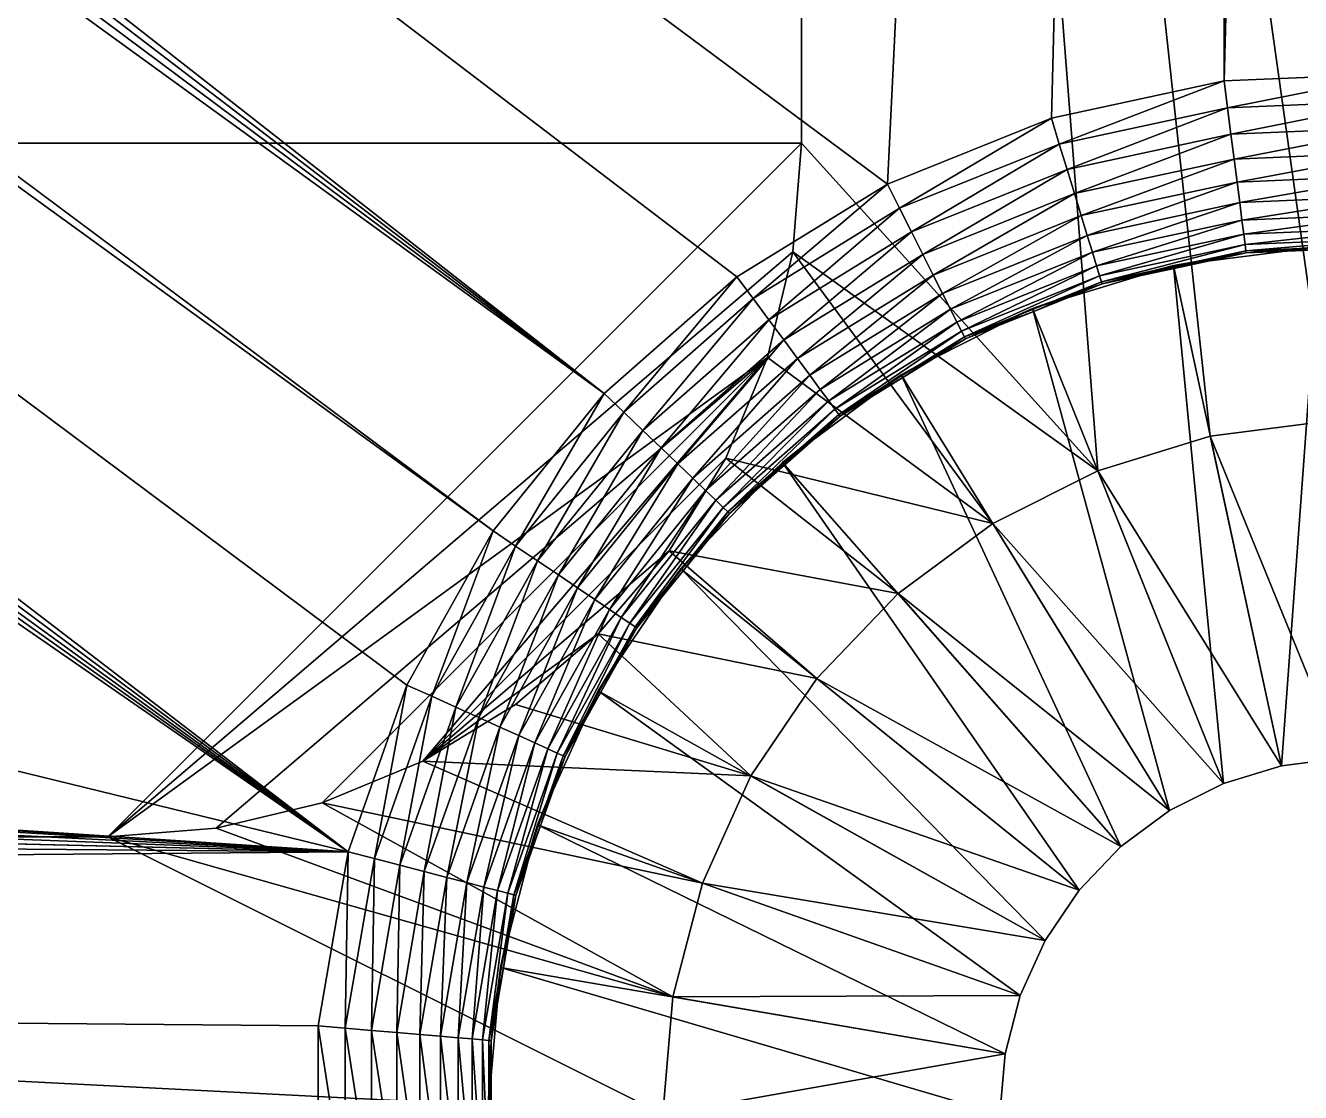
# Model space of a CAD drawing. Header units: millimetres. Extents: x 0 to 86.3, y 0 to 63.6.
# Drawn here: x 65.02 to 70.86, y 11.53 to 16.41 of the extents above; entities that cross this region are included whole.
import ezdxf

# ---------------------------------------------------------------- set-up
doc = ezdxf.new("R2010")
doc.units = ezdxf.units.MM
doc.layers.get('0').update_dxf_attribs({"color": 132, "linetype": 'CONTINUOUS'})

msp = doc.modelspace()

# ---------------------------------------------------------------- linework, layer by layer
at = {"invisible_edges": 16}
for points in [[(19.9319, 51.2641, 3.9624), (67.6687, 14.7298, 3.9624), (20.0005, 52.07, 3.9624)], [(20.0005, 52.07, 3.9624), (67.6687, 14.7298, 3.9624), (68.2759, 15.2641, 3.9624)], [(20.0005, 52.07, 3.9624), (68.2759, 15.2641, 3.9624), (68.9647, 15.6882, 3.9624)], [(68.9647, 15.6882, 3.9624), (70.5059, 47.3398, 3.9624), (20.0005, 52.07, 3.9624)], [(19.9319, 51.2641, 3.9624), (19.7281, 50.4813, 3.9624), (67.6687, 14.7298, 3.9624)], [(67.6687, 14.7298, 3.9624), (19.7281, 50.4813, 3.9624), (19.3949, 49.7443, 3.9624)], [(67.1606, 14.1004, 3.9624), (19.3949, 49.7443, 3.9624), (18.942, 49.0741, 3.9624)], [(67.6687, 14.7298, 3.9624), (19.3949, 49.7443, 3.9624), (67.1606, 14.1004, 3.9624)], [(18.3823, 48.4902, 3.9624), (66.4967, 12.6316, 3.9624), (18.942, 49.0741, 3.9624)], [(67.1606, 14.1004, 3.9624), (18.942, 49.0741, 3.9624), (66.7661, 13.3943, 3.9624)], [(66.7661, 13.3943, 3.9624), (18.942, 49.0741, 3.9624), (66.4967, 12.6316, 3.9624)], [(17.732, 48.0092, 3.9624), (66.4967, 12.6316, 3.9624), (18.3823, 48.4902, 3.9624)], [(17.732, 48.0092, 3.9624), (17.0097, 47.645, 3.9624), (66.4967, 12.6316, 3.9624)], [(66.4967, 12.6316, 3.9624), (17.0097, 47.645, 3.9624), (16.2363, 47.4082, 3.9624)], [(17.7716, 47.625, 1.5875), (68.5716, 47.625, 1.5875), (17.7716, 15.875, 1.5875)], [(17.7716, 15.875, 1.5875), (68.5716, 47.625, 1.5875), (68.5716, 15.875, 1.5875)], [(68.5716, 31.75), (68.5716, 15.875, 1.5875), (68.5716, 47.625, 1.5875)], [(66.4967, 12.6316, 3.9624), (16.2363, 47.4082, 3.9624), (3.207, 28.0715, 3.9624)], [(68.9647, 15.6882, 3.9624), (69.7152, 15.9898, 3.9624), (70.5059, 47.3398, 3.9624)], [(70.5059, 47.3398, 3.9624), (69.7152, 15.9898, 3.9624), (70.5059, 16.1602, 3.9624)], [(70.5059, 47.3398, 3.9624), (70.5059, 16.1602, 3.9624), (71.314, 47.3055, 3.9624)], [(71.314, 47.3055, 3.9624), (70.5059, 16.1602, 3.9624), (71.314, 16.1946, 3.9624)], [(68.5716, 31.75), (71.4291, 31.75), (70.9769, 14.6021)], [(70.9769, 14.6021), (70.4427, 14.5337), (68.5716, 31.75)], [(68.5716, 31.75), (70.4427, 14.5337), (69.9278, 14.376)], [(68.5716, 31.75), (69.9278, 14.376), (68.5716, 15.875)], [(68.5716, 15.875), (68.5716, 15.875, 1.5875), (68.5716, 31.75)], [(3.207, 28.0715, 3.9624), (17.0097, 15.855, 3.9624), (66.4967, 12.6316, 3.9624)], [(70.5217, 16.0371, 3.9722), (71.314, 16.1946, 3.9624), (70.5059, 16.1602, 3.9624)], [(71.3087, 16.0705, 3.9722), (71.314, 16.1946, 3.9624), (70.5217, 16.0371, 3.9722)], [(69.7516, 15.8711, 3.9722), (70.5059, 16.1602, 3.9624), (69.7152, 15.9898, 3.9624)], [(70.5217, 16.0371, 3.9722), (70.5059, 16.1602, 3.9624), (69.7516, 15.8711, 3.9722)], [(70.5371, 15.9169, 4.0013), (71.3087, 16.0705, 3.9722), (70.5217, 16.0371, 3.9722)], [(71.3036, 15.9495, 4.0013), (71.3087, 16.0705, 3.9722), (70.5371, 15.9169, 4.0013)], [(69.0206, 15.5774, 3.9722), (69.7152, 15.9898, 3.9624), (68.9647, 15.6882, 3.9624)], [(69.7516, 15.8711, 3.9722), (69.7152, 15.9898, 3.9624), (69.0206, 15.5774, 3.9722)], [(69.787, 15.7553, 4.0013), (70.5217, 16.0371, 3.9722), (69.7516, 15.8711, 3.9722)], [(70.5371, 15.9169, 4.0013), (70.5217, 16.0371, 3.9722), (69.787, 15.7553, 4.0013)], [(70.5517, 15.8028, 4.0489), (71.3036, 15.9495, 4.0013), (70.5371, 15.9169, 4.0013)], [(71.2987, 15.8345, 4.0489), (71.3036, 15.9495, 4.0013), (70.5517, 15.8028, 4.0489)], [(65.3966, 12.7, 1.5875), (20.9466, 12.7, 1.5875), (17.7716, 15.875, 1.5875)], [(17.7716, 15.875, 1.5875), (68.5716, 15.875, 1.5875), (65.3966, 12.7, 1.5875)], [(65.3966, 12.7, 1.5875), (68.5716, 15.875, 1.5875), (68.5325, 15.3783, 1.5875)], [(68.5716, 15.875), (69.9278, 14.376), (68.5325, 15.3783)], [(68.5716, 15.875, 1.5875), (68.5716, 15.875), (68.5325, 15.3783)], [(68.5716, 15.875, 1.5875), (68.5325, 15.3783), (68.5325, 15.3783, 1.5875)], [(69.8207, 15.6453, 4.0489), (70.5371, 15.9169, 4.0013), (69.787, 15.7553, 4.0013)], [(70.5517, 15.8028, 4.0489), (70.5371, 15.9169, 4.0013), (69.8207, 15.6453, 4.0489)], [(66.4967, 12.6316, 3.9624), (17.0097, 15.855, 3.9624), (17.732, 15.4908, 3.9624)], [(69.0751, 15.4692, 4.0013), (69.7516, 15.8711, 3.9722), (69.0206, 15.5774, 3.9722)], [(69.787, 15.7553, 4.0013), (69.7516, 15.8711, 3.9722), (69.0751, 15.4692, 4.0013)], [(70.5652, 15.6974, 4.114), (71.2987, 15.8345, 4.0489), (70.5517, 15.8028, 4.0489)], [(71.2942, 15.7284, 4.114), (71.2987, 15.8345, 4.0489), (70.5652, 15.6974, 4.114)], [(69.1269, 15.3665, 4.0489), (69.787, 15.7553, 4.0013), (69.0751, 15.4692, 4.0013)], [(69.8207, 15.6453, 4.0489), (69.787, 15.7553, 4.0013), (69.1269, 15.3665, 4.0489)], [(69.8518, 15.5437, 4.114), (70.5517, 15.8028, 4.0489), (69.8207, 15.6453, 4.0489)], [(70.5652, 15.6974, 4.114), (70.5517, 15.8028, 4.0489), (69.8518, 15.5437, 4.114)], [(69.8795, 15.4532, 4.1949), (70.5652, 15.6974, 4.114), (69.8518, 15.5437, 4.114)], [(70.5772, 15.6035, 4.1949), (70.5652, 15.6974, 4.114), (69.8795, 15.4532, 4.1949)], [(70.5772, 15.6035, 4.1949), (71.2942, 15.7284, 4.114), (70.5652, 15.6974, 4.114)], [(71.2902, 15.6338, 4.1949), (71.2942, 15.7284, 4.114), (70.5772, 15.6035, 4.1949)], [(68.3497, 15.1643, 3.9722), (68.9647, 15.6882, 3.9624), (68.2759, 15.2641, 3.9624)], [(69.0206, 15.5774, 3.9722), (68.9647, 15.6882, 3.9624), (68.3497, 15.1643, 3.9722)], [(69.1747, 15.2716, 4.114), (69.8207, 15.6453, 4.0489), (69.1269, 15.3665, 4.0489)], [(69.8518, 15.5437, 4.114), (69.8207, 15.6453, 4.0489), (69.1747, 15.2716, 4.114)], [(69.9032, 15.3758, 4.2896), (70.5772, 15.6035, 4.1949), (69.8795, 15.4532, 4.1949)], [(70.5875, 15.5233, 4.2896), (70.5772, 15.6035, 4.1949), (69.9032, 15.3758, 4.2896)], [(70.5875, 15.5233, 4.2896), (71.2902, 15.6338, 4.1949), (70.5772, 15.6035, 4.1949)], [(71.2868, 15.553, 4.2896), (71.2902, 15.6338, 4.1949), (70.5875, 15.5233, 4.2896)], [(68.4218, 15.0669, 4.0013), (69.0206, 15.5774, 3.9722), (68.3497, 15.1643, 3.9722)], [(69.0751, 15.4692, 4.0013), (69.0206, 15.5774, 3.9722), (68.4218, 15.0669, 4.0013)], [(69.2174, 15.1871, 4.1949), (69.8518, 15.5437, 4.114), (69.1747, 15.2716, 4.114)], [(69.8795, 15.4532, 4.1949), (69.8518, 15.5437, 4.114), (69.2174, 15.1871, 4.1949)], [(69.9223, 15.3136, 4.3958), (70.5875, 15.5233, 4.2896), (69.9032, 15.3758, 4.2896)], [(70.5957, 15.4587, 4.3958), (70.5875, 15.5233, 4.2896), (69.9223, 15.3136, 4.3958)], [(70.5957, 15.4587, 4.3958), (71.2868, 15.553, 4.2896), (70.5875, 15.5233, 4.2896)], [(71.284, 15.488, 4.3958), (71.2868, 15.553, 4.2896), (70.5957, 15.4587, 4.3958)], [(66.4967, 12.6316, 3.9624), (17.732, 15.4908, 3.9624), (18.3823, 15.0098, 3.9624)], [(68.4902, 14.9744, 4.0489), (69.0751, 15.4692, 4.0013), (68.4218, 15.0669, 4.0013)], [(69.1269, 15.3665, 4.0489), (69.0751, 15.4692, 4.0013), (68.4902, 14.9744, 4.0489)], [(70.6018, 15.4114, 4.5109), (71.284, 15.488, 4.3958), (70.5957, 15.4587, 4.3958)], [(71.282, 15.4403, 4.5109), (71.284, 15.488, 4.3958), (70.6018, 15.4114, 4.5109)], [(69.2538, 15.1148, 4.2896), (69.8795, 15.4532, 4.1949), (69.2174, 15.1871, 4.1949)], [(69.9032, 15.3758, 4.2896), (69.8795, 15.4532, 4.1949), (69.2538, 15.1148, 4.2896)], [(69.9362, 15.268, 4.5109), (70.5957, 15.4587, 4.3958), (69.9223, 15.3136, 4.3958)], [(70.6018, 15.4114, 4.5109), (70.5957, 15.4587, 4.3958), (69.9362, 15.268, 4.5109)], [(69.9448, 15.2402, 4.632), (70.6018, 15.4114, 4.5109), (69.9362, 15.268, 4.5109)], [(70.6055, 15.3826, 4.632), (70.6018, 15.4114, 4.5109), (69.9448, 15.2402, 4.632)], [(70.6055, 15.3826, 4.632), (71.282, 15.4403, 4.5109), (70.6018, 15.4114, 4.5109)], [(71.2807, 15.4113, 4.632), (71.282, 15.4403, 4.5109), (70.6055, 15.3826, 4.632)], [(70.6055, 15.3826, 4.632), (70.9435, 15.3872, 4.7562), (71.2807, 15.4113, 4.632)], [(65.3966, 12.7, 1.5875), (68.5325, 15.3783, 1.5875), (68.4162, 14.8939, 1.5875)], [(69.447, 14.1336), (68.4162, 14.8939), (68.5325, 15.3783)], [(68.5325, 15.3783, 1.5875), (68.5325, 15.3783), (68.4162, 14.8939)], [(68.5325, 15.3783, 1.5875), (68.4162, 14.8939), (68.4162, 14.8939, 1.5875)], [(68.5533, 14.889, 4.114), (69.1269, 15.3665, 4.0489), (68.4902, 14.9744, 4.0489)], [(69.9278, 14.376), (69.447, 14.1336), (68.5325, 15.3783)], [(69.1747, 15.2716, 4.114), (69.1269, 15.3665, 4.0489), (68.5533, 14.889, 4.114)], [(69.2831, 15.0567, 4.3958), (69.9032, 15.3758, 4.2896), (69.2538, 15.1148, 4.2896)], [(69.9223, 15.3136, 4.3958), (69.9032, 15.3758, 4.2896), (69.2831, 15.0567, 4.3958)], [(69.9448, 15.2402, 4.632), (69.9476, 15.2309, 4.7562), (70.6055, 15.3826, 4.632)], [(70.6055, 15.3826, 4.632), (69.9476, 15.2309, 4.7562), (70.2772, 15.3019, 4.7562)], [(70.7678, 13.0253, 6.35), (70.9429, 15.4015, 6.35), (70.2742, 15.3159, 6.35)], [(70.9429, 15.4015, 6.35), (70.6067, 15.3729, 4.7562), (70.2742, 15.3159, 6.35)], [(70.6067, 15.3729, 4.7562), (70.2772, 15.3019, 4.7562), (70.2742, 15.3159, 6.35)], [(70.2772, 15.3019, 4.7562), (70.6067, 15.3729, 4.7562), (70.6055, 15.3826, 4.632)], [(70.6055, 15.3826, 4.632), (70.6067, 15.3729, 4.7562), (70.9435, 15.3872, 4.7562)], [(70.9429, 15.4015, 6.35), (70.9435, 15.3872, 4.7562), (70.6067, 15.3729, 4.7562)], [(71.0424, 13.0605, 6.35), (70.9429, 15.4015, 6.35), (70.7678, 13.0253, 6.35)], [(69.3045, 15.0142, 4.5109), (69.9223, 15.3136, 4.3958), (69.2831, 15.0567, 4.3958)], [(69.9362, 15.268, 4.5109), (69.9223, 15.3136, 4.3958), (69.3045, 15.0142, 4.5109)], [(70.5031, 12.9443, 6.35), (70.2742, 15.3159, 6.35), (69.6295, 15.1185, 6.35)], [(70.2742, 15.3159, 6.35), (69.9476, 15.2309, 4.7562), (69.6295, 15.1185, 6.35)], [(70.2742, 15.3159, 6.35), (70.2772, 15.3019, 4.7562), (69.9476, 15.2309, 4.7562)], [(70.7678, 13.0253, 6.35), (70.2742, 15.3159, 6.35), (70.5031, 12.9443, 6.35)], [(67.7584, 14.6438, 3.9722), (68.2759, 15.2641, 3.9624), (67.6687, 14.7298, 3.9624)], [(68.3497, 15.1643, 3.9722), (68.2759, 15.2641, 3.9624), (67.7584, 14.6438, 3.9722)], [(68.6097, 14.8129, 4.1949), (69.1747, 15.2716, 4.114), (68.5533, 14.889, 4.114)], [(69.2174, 15.1871, 4.1949), (69.1747, 15.2716, 4.114), (68.6097, 14.8129, 4.1949)], [(69.3176, 14.9882, 4.632), (69.9362, 15.268, 4.5109), (69.3045, 15.0142, 4.5109)], [(69.9448, 15.2402, 4.632), (69.9362, 15.268, 4.5109), (69.3176, 14.9882, 4.632)], [(69.3176, 14.9882, 4.632), (69.6348, 15.1052, 4.7562), (69.9448, 15.2402, 4.632)], [(69.9476, 15.2309, 4.7562), (69.6348, 15.1052, 4.7562), (69.6295, 15.1185, 6.35)], [(69.9448, 15.2402, 4.632), (69.6348, 15.1052, 4.7562), (69.9476, 15.2309, 4.7562)], [(68.6578, 14.7479, 4.2896), (69.2174, 15.1871, 4.1949), (68.6097, 14.8129, 4.1949)], [(69.2538, 15.1148, 4.2896), (69.2174, 15.1871, 4.1949), (68.6578, 14.7479, 4.2896)], [(67.8458, 14.56, 4.0013), (68.3497, 15.1643, 3.9722), (67.7584, 14.6438, 3.9722)], [(68.4218, 15.0669, 4.0013), (68.3497, 15.1643, 3.9722), (67.8458, 14.56, 4.0013)], [(68.6965, 14.6955, 4.3958), (69.2538, 15.1148, 4.2896), (68.6578, 14.7479, 4.2896)], [(69.2831, 15.0567, 4.3958), (69.2538, 15.1148, 4.2896), (68.6965, 14.6955, 4.3958)], [(70.256, 12.8197, 6.35), (69.6295, 15.1185, 6.35), (69.0275, 14.8149, 6.35)], [(69.6295, 15.1185, 6.35), (69.322, 14.9795, 4.7562), (69.0275, 14.8149, 6.35)], [(69.6295, 15.1185, 6.35), (69.6348, 15.1052, 4.7562), (69.322, 14.9795, 4.7562)], [(70.5031, 12.9443, 6.35), (69.6295, 15.1185, 6.35), (70.256, 12.8197, 6.35)], [(67.9289, 14.4804, 4.0489), (68.4218, 15.0669, 4.0013), (67.8458, 14.56, 4.0013)], [(68.4902, 14.9744, 4.0489), (68.4218, 15.0669, 4.0013), (67.9289, 14.4804, 4.0489)], [(68.7248, 14.6572, 4.5109), (69.2831, 15.0567, 4.3958), (68.6965, 14.6955, 4.3958)], [(69.3045, 15.0142, 4.5109), (69.2831, 15.0567, 4.3958), (68.7248, 14.6572, 4.5109)], [(69.3176, 14.9882, 4.632), (69.322, 14.9795, 4.7562), (69.6348, 15.1052, 4.7562)], [(18.3823, 15.0098, 3.9624), (18.942, 14.4259, 3.9624), (66.4967, 12.6316, 3.9624)], [(68.7421, 14.6338, 4.632), (69.3045, 15.0142, 4.5109), (68.7248, 14.6572, 4.5109)], [(69.3176, 14.9882, 4.632), (69.3045, 15.0142, 4.5109), (68.7421, 14.6338, 4.632)], [(68.0056, 14.4069, 4.114), (68.4902, 14.9744, 4.0489), (67.9289, 14.4804, 4.0489)], [(68.5533, 14.889, 4.114), (68.4902, 14.9744, 4.0489), (68.0056, 14.4069, 4.114)], [(68.7421, 14.6338, 4.632), (69.035, 14.8027, 4.7562), (69.3176, 14.9882, 4.632)], [(69.322, 14.9795, 4.7562), (69.035, 14.8027, 4.7562), (69.0275, 14.8149, 6.35)], [(69.035, 14.8027, 4.7562), (69.322, 14.9795, 4.7562), (69.3176, 14.9882, 4.632)], [(65.8933, 12.7391, 1.5875), (65.3966, 12.7, 1.5875), (68.4162, 14.8939, 1.5875)], [(68.4162, 14.8939, 1.5875), (66.3778, 12.8554, 1.5875), (65.8933, 12.7391, 1.5875)], [(68.4162, 14.8939, 1.5875), (66.838, 13.0461, 1.5875), (66.3778, 12.8554, 1.5875)], [(68.2256, 14.4336, 1.5875), (66.838, 13.0461, 1.5875), (68.4162, 14.8939, 1.5875)], [(68.0739, 14.3414, 4.1949), (68.5533, 14.889, 4.114), (68.0056, 14.4069, 4.114)], [(68.6097, 14.8129, 4.1949), (68.5533, 14.889, 4.114), (68.0739, 14.3414, 4.1949)], [(69.447, 14.1336), (68.2256, 14.4336), (68.4162, 14.8939)], [(68.4162, 14.8939, 1.5875), (68.4162, 14.8939), (68.2256, 14.4336)], [(68.4162, 14.8939, 1.5875), (68.2256, 14.4336), (68.2256, 14.4336, 1.5875)], [(68.1323, 14.2854, 4.2896), (68.6097, 14.8129, 4.1949), (68.0739, 14.3414, 4.1949)], [(68.6578, 14.7479, 4.2896), (68.6097, 14.8129, 4.1949), (68.1323, 14.2854, 4.2896)], [(70.0334, 12.6551, 6.35), (69.0275, 14.8149, 6.35), (68.4854, 14.414, 6.35)], [(69.0275, 14.8149, 6.35), (68.7479, 14.626, 4.7562), (68.4854, 14.414, 6.35)], [(68.7421, 14.6338, 4.632), (68.7479, 14.626, 4.7562), (69.035, 14.8027, 4.7562)], [(69.0275, 14.8149, 6.35), (69.035, 14.8027, 4.7562), (68.7479, 14.626, 4.7562)], [(70.256, 12.8197, 6.35), (69.0275, 14.8149, 6.35), (70.0334, 12.6551, 6.35)], [(67.2635, 14.0309, 3.9722), (67.6687, 14.7298, 3.9624), (67.1606, 14.1004, 3.9624)], [(67.7584, 14.6438, 3.9722), (67.6687, 14.7298, 3.9624), (67.2635, 14.0309, 3.9722)], [(68.1793, 14.2404, 4.3958), (68.6578, 14.7479, 4.2896), (68.1323, 14.2854, 4.2896)], [(68.6965, 14.6955, 4.3958), (68.6578, 14.7479, 4.2896), (68.1793, 14.2404, 4.3958)], [(68.2137, 14.2074, 4.5109), (68.6965, 14.6955, 4.3958), (68.1793, 14.2404, 4.3958)], [(68.7248, 14.6572, 4.5109), (68.6965, 14.6955, 4.3958), (68.2137, 14.2074, 4.5109)], [(68.2347, 14.1873, 4.632), (68.7248, 14.6572, 4.5109), (68.2137, 14.2074, 4.5109)], [(68.7421, 14.6338, 4.632), (68.7248, 14.6572, 4.5109), (68.2347, 14.1873, 4.632)], [(67.3638, 13.9631, 4.0013), (67.7584, 14.6438, 3.9722), (67.2635, 14.0309, 3.9722)], [(67.8458, 14.56, 4.0013), (67.7584, 14.6438, 3.9722), (67.3638, 13.9631, 4.0013)], [(68.2347, 14.1873, 4.632), (68.2418, 14.1805, 4.7562), (68.7421, 14.6338, 4.632)], [(68.7421, 14.6338, 4.632), (68.2418, 14.1805, 4.7562), (68.4948, 14.4032, 4.7562)], [(68.7479, 14.626, 4.7562), (68.4948, 14.4032, 4.7562), (68.4854, 14.414, 6.35)], [(68.4948, 14.4032, 4.7562), (68.7479, 14.626, 4.7562), (68.7421, 14.6338, 4.632)], [(71.0424, 13.0605, 2.2923), (70.4427, 14.5337, 2.2923), (70.9769, 14.6021, 2.2923)], [(70.4427, 14.5337, 2.2923), (70.4427, 14.5337), (70.9769, 14.6021)], [(70.4427, 14.5337, 2.2923), (70.9769, 14.6021), (70.9769, 14.6021, 2.2923)], [(67.4591, 13.8986, 4.0489), (67.8458, 14.56, 4.0013), (67.3638, 13.9631, 4.0013)], [(67.9289, 14.4804, 4.0489), (67.8458, 14.56, 4.0013), (67.4591, 13.8986, 4.0489)], [(70.7678, 13.0253, 2.2923), (69.9278, 14.376, 2.2923), (70.4427, 14.5337, 2.2923)], [(69.9278, 14.376, 2.2923), (69.9278, 14.376), (70.4427, 14.5337)], [(69.9278, 14.376, 2.2923), (70.4427, 14.5337), (70.4427, 14.5337, 2.2923)], [(70.7678, 13.0253, 2.2923), (70.4427, 14.5337, 2.2923), (71.0424, 13.0605, 2.2923)], [(67.5471, 13.8392, 4.114), (67.9289, 14.4804, 4.0489), (67.4591, 13.8986, 4.0489)], [(68.0056, 14.4069, 4.114), (67.9289, 14.4804, 4.0489), (67.5471, 13.8392, 4.114)], [(18.942, 14.4259, 3.9624), (19.3949, 13.7557, 3.9624), (66.4967, 12.6316, 3.9624)], [(68.2256, 14.4336, 1.5875), (67.9653, 14.0088, 1.5875), (66.838, 13.0461, 1.5875)], [(69.014, 13.8134), (67.9653, 14.0088), (68.2256, 14.4336)], [(68.2256, 14.4336, 1.5875), (68.2256, 14.4336), (67.9653, 14.0088)], [(68.2256, 14.4336, 1.5875), (67.9653, 14.0088), (67.9653, 14.0088, 1.5875)], [(69.8419, 12.4552, 6.35), (68.4854, 14.414, 6.35), (68.0189, 13.9272, 6.35)], [(68.4854, 14.414, 6.35), (68.2418, 14.1805, 4.7562), (68.0189, 13.9272, 6.35)], [(69.014, 13.8134), (68.2256, 14.4336), (69.447, 14.1336)], [(68.4854, 14.414, 6.35), (68.4948, 14.4032, 4.7562), (68.2418, 14.1805, 4.7562)], [(70.0334, 12.6551, 6.35), (68.4854, 14.414, 6.35), (69.8419, 12.4552, 6.35)], [(67.6256, 13.7861, 4.1949), (68.0056, 14.4069, 4.114), (67.5471, 13.8392, 4.114)], [(68.0739, 14.3414, 4.1949), (68.0056, 14.4069, 4.114), (67.6256, 13.7861, 4.1949)], [(70.5031, 12.9443, 2.2923), (69.447, 14.1336, 2.2923), (69.9278, 14.376, 2.2923)], [(69.447, 14.1336, 2.2923), (69.447, 14.1336), (69.9278, 14.376)], [(69.447, 14.1336, 2.2923), (69.9278, 14.376), (69.9278, 14.376, 2.2923)], [(70.5031, 12.9443, 2.2923), (69.9278, 14.376, 2.2923), (70.7678, 13.0253, 2.2923)], [(67.6926, 13.7408, 4.2896), (68.0739, 14.3414, 4.1949), (67.6256, 13.7861, 4.1949)], [(68.1323, 14.2854, 4.2896), (68.0739, 14.3414, 4.1949), (67.6926, 13.7408, 4.2896)], [(67.7465, 13.7044, 4.3958), (68.1323, 14.2854, 4.2896), (67.6926, 13.7408, 4.2896)], [(68.1793, 14.2404, 4.3958), (68.1323, 14.2854, 4.2896), (67.7465, 13.7044, 4.3958)], [(67.786, 13.6777, 4.5109), (68.1793, 14.2404, 4.3958), (67.7465, 13.7044, 4.3958)], [(68.2137, 14.2074, 4.5109), (68.1793, 14.2404, 4.3958), (67.786, 13.6777, 4.5109)], [(67.8101, 13.6614, 4.632), (68.2137, 14.2074, 4.5109), (67.786, 13.6777, 4.5109)], [(68.2347, 14.1873, 4.632), (68.2137, 14.2074, 4.5109), (67.8101, 13.6614, 4.632)], [(67.8101, 13.6614, 4.632), (68.03, 13.9182, 4.7562), (68.2347, 14.1873, 4.632)], [(68.2418, 14.1805, 4.7562), (68.03, 13.9182, 4.7562), (68.0189, 13.9272, 6.35)], [(68.2347, 14.1873, 4.632), (68.03, 13.9182, 4.7562), (68.2418, 14.1805, 4.7562)], [(70.256, 12.8197, 2.2923), (69.014, 13.8134, 2.2923), (69.447, 14.1336, 2.2923)], [(69.014, 13.8134, 2.2923), (69.014, 13.8134), (69.447, 14.1336)], [(69.014, 13.8134, 2.2923), (69.447, 14.1336), (69.447, 14.1336, 2.2923)], [(70.256, 12.8197, 2.2923), (69.447, 14.1336, 2.2923), (70.5031, 12.9443, 2.2923)], [(66.8793, 13.3432, 3.9722), (67.1606, 14.1004, 3.9624), (66.7661, 13.3943, 3.9624)], [(67.2635, 14.0309, 3.9722), (67.1606, 14.1004, 3.9624), (66.8793, 13.3432, 3.9722)], [(66.838, 13.0461, 1.5875), (67.9653, 14.0088, 1.5875), (67.6417, 13.6299, 1.5875)], [(66.9896, 13.2933, 4.0013), (67.2635, 14.0309, 3.9722), (66.8793, 13.3432, 3.9722)], [(67.3638, 13.9631, 4.0013), (67.2635, 14.0309, 3.9722), (66.9896, 13.2933, 4.0013)], [(68.6414, 13.4246), (67.6417, 13.6299), (67.9653, 14.0088)], [(67.9653, 14.0088, 1.5875), (67.9653, 14.0088), (67.6417, 13.6299)], [(67.9653, 14.0088, 1.5875), (67.6417, 13.6299), (67.6417, 13.6299, 1.5875)], [(68.6414, 13.4246), (67.9653, 14.0088), (69.014, 13.8134)], [(67.0945, 13.2459, 4.0489), (67.3638, 13.9631, 4.0013), (66.9896, 13.2933, 4.0013)], [(67.4591, 13.8986, 4.0489), (67.3638, 13.9631, 4.0013), (67.0945, 13.2459, 4.0489)], [(67.1913, 13.2021, 4.114), (67.4591, 13.8986, 4.0489), (67.0945, 13.2459, 4.0489)], [(67.5471, 13.8392, 4.114), (67.4591, 13.8986, 4.0489), (67.1913, 13.2021, 4.114)], [(69.6869, 12.2259, 6.35), (68.0189, 13.9272, 6.35), (67.6413, 13.3686, 6.35)], [(68.0189, 13.9272, 6.35), (67.8182, 13.656, 4.7562), (67.6413, 13.3686, 6.35)], [(67.8101, 13.6614, 4.632), (67.8182, 13.656, 4.7562), (68.03, 13.9182, 4.7562)], [(68.0189, 13.9272, 6.35), (68.03, 13.9182, 4.7562), (67.8182, 13.656, 4.7562)], [(69.8419, 12.4552, 6.35), (68.0189, 13.9272, 6.35), (69.6869, 12.2259, 6.35)], [(67.2775, 13.1631, 4.1949), (67.5471, 13.8392, 4.114), (67.1913, 13.2021, 4.114)], [(67.6256, 13.7861, 4.1949), (67.5471, 13.8392, 4.114), (67.2775, 13.1631, 4.1949)], [(67.3513, 13.1298, 4.2896), (67.6256, 13.7861, 4.1949), (67.2775, 13.1631, 4.1949)], [(67.6926, 13.7408, 4.2896), (67.6256, 13.7861, 4.1949), (67.3513, 13.1298, 4.2896)], [(70.0334, 12.6551, 2.2923), (68.6414, 13.4246, 2.2923), (69.014, 13.8134, 2.2923)], [(68.6414, 13.4246, 2.2923), (68.6414, 13.4246), (69.014, 13.8134)], [(68.6414, 13.4246, 2.2923), (69.014, 13.8134), (69.014, 13.8134, 2.2923)], [(70.0334, 12.6551, 2.2923), (69.014, 13.8134, 2.2923), (70.256, 12.8197, 2.2923)], [(66.4967, 12.6316, 3.9624), (19.3949, 13.7557, 3.9624), (19.7281, 13.0187, 3.9624)], [(67.4106, 13.103, 4.3958), (67.6926, 13.7408, 4.2896), (67.3513, 13.1298, 4.2896)], [(67.7465, 13.7044, 4.3958), (67.6926, 13.7408, 4.2896), (67.4106, 13.103, 4.3958)], [(67.454, 13.0834, 4.5109), (67.7465, 13.7044, 4.3958), (67.4106, 13.103, 4.3958)], [(67.786, 13.6777, 4.5109), (67.7465, 13.7044, 4.3958), (67.454, 13.0834, 4.5109)], [(67.4805, 13.0714, 4.632), (67.786, 13.6777, 4.5109), (67.454, 13.0834, 4.5109)], [(67.8101, 13.6614, 4.632), (67.786, 13.6777, 4.5109), (67.4805, 13.0714, 4.632)], [(67.4805, 13.0714, 4.632), (67.6538, 13.3617, 4.7562), (67.8101, 13.6614, 4.632)], [(67.8182, 13.656, 4.7562), (67.6538, 13.3617, 4.7562), (67.6413, 13.3686, 6.35)], [(67.6538, 13.3617, 4.7562), (67.8182, 13.656, 4.7562), (67.8101, 13.6614, 4.632)], [(66.838, 13.0461, 1.5875), (67.6417, 13.6299, 1.5875), (67.2628, 13.3064, 1.5875)], [(68.3398, 12.9784), (67.2628, 13.3064), (67.6417, 13.6299)], [(67.6417, 13.6299, 1.5875), (67.6417, 13.6299), (67.2628, 13.3064)], [(67.6417, 13.6299, 1.5875), (67.2628, 13.3064), (67.2628, 13.3064, 1.5875)], [(68.3398, 12.9784), (67.6417, 13.6299), (68.6414, 13.4246)], [(69.8419, 12.4552, 2.2923), (68.3398, 12.9784, 2.2923), (68.6414, 13.4246, 2.2923)], [(68.3398, 12.9784, 2.2923), (68.3398, 12.9784), (68.6414, 13.4246)], [(68.3398, 12.9784, 2.2923), (68.6414, 13.4246), (68.6414, 13.4246, 2.2923)], [(69.8419, 12.4552, 2.2923), (68.6414, 13.4246, 2.2923), (70.0334, 12.6551, 2.2923)], [(66.6168, 12.6004, 3.9722), (66.7661, 13.3943, 3.9624), (66.4967, 12.6316, 3.9624)], [(66.8793, 13.3432, 3.9722), (66.7661, 13.3943, 3.9624), (66.6168, 12.6004, 3.9722)], [(69.5729, 11.9737, 6.35), (67.6413, 13.3686, 6.35), (67.3636, 12.7543, 6.35)], [(67.6413, 13.3686, 6.35), (67.4894, 13.0673, 4.7562), (67.3636, 12.7543, 6.35)], [(67.6413, 13.3686, 6.35), (67.6538, 13.3617, 4.7562), (67.4894, 13.0673, 4.7562)], [(69.6869, 12.2259, 6.35), (67.6413, 13.3686, 6.35), (69.5729, 11.9737, 6.35)], [(66.734, 12.5698, 4.0013), (66.8793, 13.3432, 3.9722), (66.6168, 12.6004, 3.9722)], [(66.9896, 13.2933, 4.0013), (66.8793, 13.3432, 3.9722), (66.734, 12.5698, 4.0013)], [(66.838, 13.0461), (67.2628, 13.3064), (68.3398, 12.9784)], [(67.2628, 13.3064, 1.5875), (67.2628, 13.3064), (66.838, 13.0461)], [(67.2628, 13.3064, 1.5875), (66.838, 13.0461), (66.838, 13.0461, 1.5875)], [(67.4805, 13.0714, 4.632), (67.4894, 13.0673, 4.7562), (67.6538, 13.3617, 4.7562)], [(66.8454, 12.5408, 4.0489), (66.9896, 13.2933, 4.0013), (66.734, 12.5698, 4.0013)], [(67.0945, 13.2459, 4.0489), (66.9896, 13.2933, 4.0013), (66.8454, 12.5408, 4.0489)], [(66.9482, 12.5141, 4.114), (67.0945, 13.2459, 4.0489), (66.8454, 12.5408, 4.0489)], [(67.1913, 13.2021, 4.114), (67.0945, 13.2459, 4.0489), (66.9482, 12.5141, 4.114)], [(67.0398, 12.4902, 4.1949), (67.1913, 13.2021, 4.114), (66.9482, 12.5141, 4.114)], [(67.2775, 13.1631, 4.1949), (67.1913, 13.2021, 4.114), (67.0398, 12.4902, 4.1949)], [(67.1181, 12.4698, 4.2896), (67.2775, 13.1631, 4.1949), (67.0398, 12.4902, 4.1949)], [(67.3513, 13.1298, 4.2896), (67.2775, 13.1631, 4.1949), (67.1181, 12.4698, 4.2896)], [(67.1811, 12.4534, 4.3958), (67.3513, 13.1298, 4.2896), (67.1181, 12.4698, 4.2896)], [(67.4106, 13.103, 4.3958), (67.3513, 13.1298, 4.2896), (67.1811, 12.4534, 4.3958)], [(67.2272, 12.4414, 4.5109), (67.4106, 13.103, 4.3958), (67.1811, 12.4534, 4.3958)], [(67.454, 13.0834, 4.5109), (67.4106, 13.103, 4.3958), (67.2272, 12.4414, 4.5109)], [(67.2553, 12.4341, 4.632), (67.454, 13.0834, 4.5109), (67.2272, 12.4414, 4.5109)], [(67.4805, 13.0714, 4.632), (67.454, 13.0834, 4.5109), (67.2553, 12.4341, 4.632)], [(67.2553, 12.4341, 4.632), (67.3771, 12.7495, 4.7562), (67.4805, 13.0714, 4.632)], [(67.3771, 12.7495, 4.7562), (67.4894, 13.0673, 4.7562), (67.4805, 13.0714, 4.632)], [(66.4967, 12.6316, 3.9624), (19.7281, 13.0187, 3.9624), (19.9319, 12.2359, 3.9624)], [(68.118, 12.4877), (66.3778, 12.8554), (66.838, 13.0461)], [(66.838, 13.0461, 1.5875), (66.838, 13.0461), (66.3778, 12.8554)], [(66.838, 13.0461, 1.5875), (66.3778, 12.8554), (66.3778, 12.8554, 1.5875)], [(68.118, 12.4877), (66.838, 13.0461), (68.3398, 12.9784)], [(67.4894, 13.0673, 4.7562), (67.3771, 12.7495, 4.7562), (67.3636, 12.7543, 6.35)], [(70.7678, 13.0253, 2.2923), (70.7678, 13.0253, 6.35), (70.5031, 12.9443, 6.35)], [(70.7678, 13.0253, 2.2923), (70.5031, 12.9443, 6.35), (70.5031, 12.9443, 2.2923)], [(71.0424, 13.0605, 2.2923), (71.0424, 13.0605, 6.35), (70.7678, 13.0253, 6.35)], [(71.0424, 13.0605, 2.2923), (70.7678, 13.0253, 6.35), (70.7678, 13.0253, 2.2923)], [(69.6869, 12.2259, 2.2923), (68.118, 12.4877, 2.2923), (68.3398, 12.9784, 2.2923)], [(68.118, 12.4877, 2.2923), (68.118, 12.4877), (68.3398, 12.9784)], [(68.118, 12.4877, 2.2923), (68.3398, 12.9784), (68.3398, 12.9784, 2.2923)], [(69.6869, 12.2259, 2.2923), (68.3398, 12.9784, 2.2923), (69.8419, 12.4552, 2.2923)], [(70.5031, 12.9443, 2.2923), (70.5031, 12.9443, 6.35), (70.256, 12.8197, 6.35)], [(70.5031, 12.9443, 2.2923), (70.256, 12.8197, 6.35), (70.256, 12.8197, 2.2923)], [(67.9823, 11.9666), (65.8933, 12.7391), (66.3778, 12.8554)], [(66.3778, 12.8554, 1.5875), (66.3778, 12.8554), (65.8933, 12.7391)], [(66.3778, 12.8554, 1.5875), (65.8933, 12.7391), (65.8933, 12.7391, 1.5875)], [(67.9823, 11.9666), (66.3778, 12.8554), (68.118, 12.4877)], [(70.256, 12.8197, 2.2923), (70.256, 12.8197, 6.35), (70.0334, 12.6551, 6.35)], [(70.256, 12.8197, 2.2923), (70.0334, 12.6551, 6.35), (70.0334, 12.6551, 2.2923)], [(65.3966, 12.7), (65.8933, 12.7391), (67.9823, 11.9666)], [(65.8933, 12.7391, 1.5875), (65.8933, 12.7391), (65.3966, 12.7)], [(65.8933, 12.7391, 1.5875), (65.3966, 12.7), (65.3966, 12.7, 1.5875)], [(69.5032, 11.7058, 6.35), (67.3636, 12.7543, 6.35), (67.1937, 12.1018, 6.35)], [(67.3636, 12.7543, 6.35), (67.2648, 12.4316, 4.7562), (67.1937, 12.1018, 6.35)], [(67.2553, 12.4341, 4.632), (67.2648, 12.4316, 4.7562), (67.3771, 12.7495, 4.7562)], [(67.3636, 12.7543, 6.35), (67.3771, 12.7495, 4.7562), (67.2648, 12.4316, 4.7562)], [(69.5729, 11.9737, 6.35), (67.3636, 12.7543, 6.35), (69.5032, 11.7058, 6.35)], [(43.1716, 12.7), (20.9466, 12.7, 1.5875), (65.3966, 12.7, 1.5875)], [(43.1716, 8.1217), (43.1716, 12.7), (67.9366, 11.43)], [(67.9366, 11.43), (43.1716, 12.7), (65.3966, 12.7)], [(43.1716, 12.7), (65.3966, 12.7, 1.5875), (65.3966, 12.7)], [(67.9366, 11.43), (65.3966, 12.7), (67.9823, 11.9666)], [(19.9319, 12.2359, 3.9624), (66.36, 11.8344, 3.9624), (66.4967, 12.6316, 3.9624)], [(66.4837, 11.8239, 3.9722), (66.4967, 12.6316, 3.9624), (66.36, 11.8344, 3.9624)], [(66.6168, 12.6004, 3.9722), (66.4967, 12.6316, 3.9624), (66.4837, 11.8239, 3.9722)], [(70.0334, 12.6551, 2.2923), (70.0334, 12.6551, 6.35), (69.8419, 12.4552, 6.35)], [(70.0334, 12.6551, 2.2923), (69.8419, 12.4552, 6.35), (69.8419, 12.4552, 2.2923)], [(66.6044, 11.8136, 4.0013), (66.6168, 12.6004, 3.9722), (66.4837, 11.8239, 3.9722)], [(66.734, 12.5698, 4.0013), (66.6168, 12.6004, 3.9722), (66.6044, 11.8136, 4.0013)], [(66.719, 11.8039, 4.0489), (66.734, 12.5698, 4.0013), (66.6044, 11.8136, 4.0013)], [(66.8454, 12.5408, 4.0489), (66.734, 12.5698, 4.0013), (66.719, 11.8039, 4.0489)], [(66.8248, 11.7949, 4.114), (66.8454, 12.5408, 4.0489), (66.719, 11.8039, 4.0489)], [(66.9482, 12.5141, 4.114), (66.8454, 12.5408, 4.0489), (66.8248, 11.7949, 4.114)], [(66.9192, 11.7868, 4.1949), (66.9482, 12.5141, 4.114), (66.8248, 11.7949, 4.114)], [(67.0398, 12.4902, 4.1949), (66.9482, 12.5141, 4.114), (66.9192, 11.7868, 4.1949)], [(66.9998, 11.78, 4.2896), (67.0398, 12.4902, 4.1949), (66.9192, 11.7868, 4.1949)], [(67.1181, 12.4698, 4.2896), (67.0398, 12.4902, 4.1949), (66.9998, 11.78, 4.2896)], [(69.5729, 11.9737, 2.2923), (67.9823, 11.9666, 2.2923), (68.118, 12.4877, 2.2923)], [(67.9823, 11.9666, 2.2923), (67.9823, 11.9666), (68.118, 12.4877)], [(67.9823, 11.9666, 2.2923), (68.118, 12.4877), (68.118, 12.4877, 2.2923)], [(69.5729, 11.9737, 2.2923), (68.118, 12.4877, 2.2923), (69.6869, 12.2259, 2.2923)], [(67.0646, 11.7745, 4.3958), (67.1181, 12.4698, 4.2896), (66.9998, 11.78, 4.2896)], [(67.1811, 12.4534, 4.3958), (67.1181, 12.4698, 4.2896), (67.0646, 11.7745, 4.3958)], [(67.1121, 11.7704, 4.5109), (67.1811, 12.4534, 4.3958), (67.0646, 11.7745, 4.3958)], [(67.2272, 12.4414, 4.5109), (67.1811, 12.4534, 4.3958), (67.1121, 11.7704, 4.5109)], [(67.1411, 11.7679, 4.632), (67.2272, 12.4414, 4.5109), (67.1121, 11.7704, 4.5109)], [(67.2553, 12.4341, 4.632), (67.2272, 12.4414, 4.5109), (67.1411, 11.7679, 4.632)], [(67.1411, 11.7679, 4.632), (67.2078, 12.0994, 4.7562), (67.2553, 12.4341, 4.632)], [(67.2648, 12.4316, 4.7562), (67.2078, 12.0994, 4.7562), (67.1937, 12.1018, 6.35)], [(67.2078, 12.0994, 4.7562), (67.2648, 12.4316, 4.7562), (67.2553, 12.4341, 4.632)], [(69.8419, 12.4552, 2.2923), (69.8419, 12.4552, 6.35), (69.6869, 12.2259, 6.35)], [(69.8419, 12.4552, 2.2923), (69.6869, 12.2259, 6.35), (69.6869, 12.2259, 2.2923)], [(20.0005, 11.43, 3.9624), (66.36, 11.0256, 3.9624), (19.9319, 12.2359, 3.9624)], [(19.9319, 12.2359, 3.9624), (66.36, 11.0256, 3.9624), (66.36, 11.8344, 3.9624)], [(69.6869, 12.2259, 2.2923), (69.6869, 12.2259, 6.35), (69.5729, 11.9737, 6.35)], [(69.6869, 12.2259, 2.2923), (69.5729, 11.9737, 6.35), (69.5729, 11.9737, 2.2923)], [(69.4797, 11.43, 6.35), (67.1937, 12.1018, 6.35), (67.1365, 11.43, 6.35)], [(67.1937, 12.1018, 6.35), (67.1508, 11.7671, 4.7562), (67.1365, 11.43, 6.35)], [(67.1411, 11.7679, 4.632), (67.1508, 11.7671, 4.7562), (67.2078, 12.0994, 4.7562)], [(67.1937, 12.1018, 6.35), (67.2078, 12.0994, 4.7562), (67.1508, 11.7671, 4.7562)], [(69.5032, 11.7058, 6.35), (67.1937, 12.1018, 6.35), (69.4797, 11.43, 6.35)], [(69.5032, 11.7058, 2.2923), (67.9366, 11.43, 2.2923), (67.9823, 11.9666, 2.2923)], [(67.9366, 11.43, 2.2923), (67.9366, 11.43), (67.9823, 11.9666)], [(67.9366, 11.43, 2.2923), (67.9823, 11.9666), (67.9823, 11.9666, 2.2923)], [(69.5032, 11.7058, 2.2923), (67.9823, 11.9666, 2.2923), (69.5729, 11.9737, 2.2923)], [(69.5729, 11.9737, 2.2923), (69.5729, 11.9737, 6.35), (69.5032, 11.7058, 6.35)], [(69.5729, 11.9737, 2.2923), (69.5032, 11.7058, 6.35), (69.5032, 11.7058, 2.2923)], [(66.4837, 11.8239, 3.9722), (66.36, 11.8344, 3.9624), (66.4837, 11.0361, 3.9722)], [(66.4837, 11.0361, 3.9722), (66.36, 11.8344, 3.9624), (66.36, 11.0256, 3.9624)], [(66.6044, 11.8136, 4.0013), (66.4837, 11.8239, 3.9722), (66.6044, 11.0464, 4.0013)], [(66.6044, 11.0464, 4.0013), (66.4837, 11.8239, 3.9722), (66.4837, 11.0361, 3.9722)], [(66.719, 11.8039, 4.0489), (66.6044, 11.8136, 4.0013), (66.719, 11.0561, 4.0489)], [(66.719, 11.0561, 4.0489), (66.6044, 11.8136, 4.0013), (66.6044, 11.0464, 4.0013)], [(66.8248, 11.7949, 4.114), (66.719, 11.8039, 4.0489), (66.8248, 11.0651, 4.114)], [(66.8248, 11.0651, 4.114), (66.719, 11.8039, 4.0489), (66.719, 11.0561, 4.0489)], [(66.9192, 11.7868, 4.1949), (66.8248, 11.7949, 4.114), (66.9192, 11.0732, 4.1949)], [(66.9192, 11.0732, 4.1949), (66.8248, 11.7949, 4.114), (66.8248, 11.0651, 4.114)], [(66.9998, 11.78, 4.2896), (66.9192, 11.7868, 4.1949), (66.9998, 11.08, 4.2896)], [(66.9998, 11.08, 4.2896), (66.9192, 11.7868, 4.1949), (66.9192, 11.0732, 4.1949)], [(67.0646, 11.7745, 4.3958), (66.9998, 11.78, 4.2896), (67.0646, 11.0856, 4.3958)], [(67.0646, 11.0856, 4.3958), (66.9998, 11.78, 4.2896), (66.9998, 11.08, 4.2896)], [(67.1121, 11.7704, 4.5109), (67.0646, 11.7745, 4.3958), (67.1121, 11.0896, 4.5109)], [(67.1121, 11.0896, 4.5109), (67.0646, 11.7745, 4.3958), (67.0646, 11.0856, 4.3958)], [(67.1411, 11.7679, 4.632), (67.1121, 11.7704, 4.5109), (67.1411, 11.0921, 4.632)], [(67.1411, 11.0921, 4.632), (67.1121, 11.7704, 4.5109), (67.1121, 11.0896, 4.5109)], [(67.1365, 11.43, 6.35), (67.1508, 11.7671, 4.7562), (67.1508, 11.43, 4.7562)], [(67.1411, 11.0921, 4.632), (67.1508, 11.0929, 4.7562), (67.1411, 11.7679, 4.632)], [(67.1411, 11.7679, 4.632), (67.1508, 11.0929, 4.7562), (67.1508, 11.43, 4.7562)], [(67.1508, 11.43, 4.7562), (67.1508, 11.7671, 4.7562), (67.1411, 11.7679, 4.632)], [(69.4797, 11.43, 2.2923), (67.9366, 11.43, 2.2923), (69.5032, 11.7058, 2.2923)], [(69.5032, 11.7058, 2.2923), (69.5032, 11.7058, 6.35), (69.4797, 11.43, 6.35)], [(69.5032, 11.7058, 2.2923), (69.4797, 11.43, 6.35), (69.4797, 11.43, 2.2923)]]:
    msp.add_3dface(points, dxfattribs=at)

doc.saveas('drawing.dxf')
